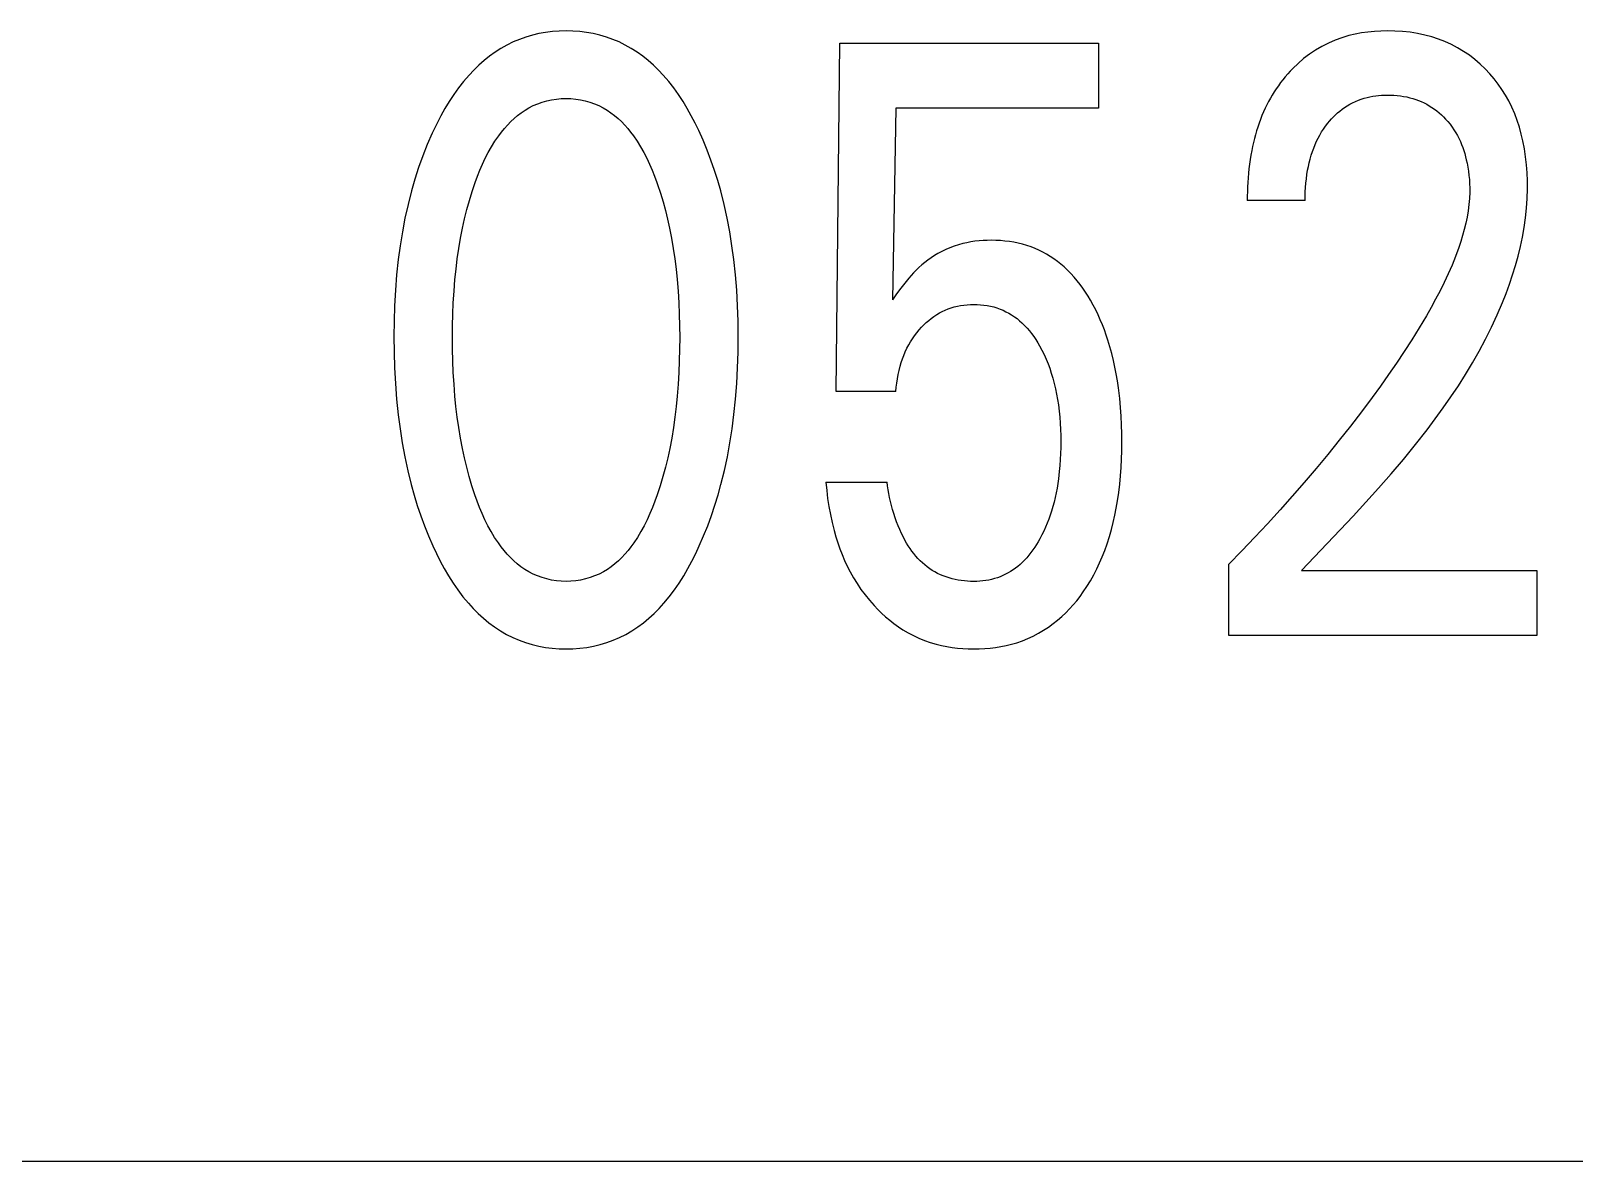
# Model space of a CAD drawing. Extents: x 0 to 420, y 0 to 297.
# Drawn here: x 183.646 to 188.052, y 180.968 to 184.194 of the extents above; entities that cross this region are included whole.
import ezdxf

# ---------------------------------------------------------------- set-up
doc = ezdxf.new("R2010")
doc.units = 0
doc.header["$LTSCALE"] = 23.1
doc.layers.add('10000_FRONT', color=7, linetype='CONTINUOUS')

msp = doc.modelspace()

# ---------------------------------------------------------------- linework, layer by layer
at = {"layer": '10000_FRONT', "color": 7, "linetype": 'CONTINUOUS'}
for p, q in [((185.0594, 184.1761), (185.0412, 184.1696)), ((185.078, 184.1815), (185.0594, 184.1761)), ((185.0969, 184.1859), (185.078, 184.1815)), ((185.116, 184.1894), (185.0969, 184.1859)), ((185.1354, 184.1918), (185.116, 184.1894)), ((185.1548, 184.1932), (185.1354, 184.1918)), ((185.1743, 184.1937), (185.1548, 184.1932)), ((185.1938, 184.1933), (185.1743, 184.1937)), ((185.2133, 184.1918), (185.1938, 184.1933)), ((185.2327, 184.1894), (185.2133, 184.1918)), ((185.2519, 184.186), (185.2327, 184.1894)), ((185.2708, 184.1816), (185.2519, 184.186)), ((185.2894, 184.1761), (185.2708, 184.1816)), ((185.3077, 184.1696), (185.2894, 184.1761)), ((187.3894, 184.1741), (187.3699, 184.1671)), ((187.4092, 184.1801), (187.3894, 184.1741)), ((187.4272, 184.1844), (187.4092, 184.1801)), ((187.4454, 184.1878), (187.4272, 184.1844)), ((187.4637, 184.1904), (187.4454, 184.1878)), ((187.4821, 184.1923), (187.4637, 184.1904)), ((187.5006, 184.1933), (187.4821, 184.1923)), ((187.5192, 184.1937), (187.5006, 184.1933)), ((187.5408, 184.1933), (187.5192, 184.1937)), ((187.5625, 184.192), (187.5408, 184.1933)), ((187.584, 184.1896), (187.5625, 184.192)), ((187.6053, 184.1862), (187.584, 184.1896)), ((187.6265, 184.1817), (187.6053, 184.1862)), ((187.6458, 184.1765), (187.6265, 184.1817)), ((187.6649, 184.1703), (187.6458, 184.1765)), ((184.9717, 184.1329), (184.9556, 184.1212)), ((184.9884, 184.1436), (184.9717, 184.1329)), ((185.0056, 184.1534), (184.9884, 184.1436)), ((185.0234, 184.1621), (185.0056, 184.1534)), ((185.0412, 184.1696), (185.0234, 184.1621)), ((185.3256, 184.1621), (185.3077, 184.1696)), ((185.3433, 184.1534), (185.3256, 184.1621)), ((185.3606, 184.1436), (185.3433, 184.1534)), ((185.3772, 184.1329), (185.3606, 184.1436)), ((185.3934, 184.1212), (185.3772, 184.1329)), ((185.9451, 183.1648), (185.9559, 184.1588)), ((185.9559, 184.1588), (186.6942, 184.1588)), ((186.6942, 184.1588), (186.6942, 183.9732)), ((187.3143, 184.1391), (187.2968, 184.1274)), ((187.3323, 184.1495), (187.3143, 184.1391)), ((187.3508, 184.1589), (187.3323, 184.1495)), ((187.3699, 184.1671), (187.3508, 184.1589)), ((187.6836, 184.163), (187.6649, 184.1703)), ((187.7018, 184.1548), (187.6836, 184.163)), ((187.7196, 184.1455), (187.7018, 184.1548)), ((187.7366, 184.1353), (187.7196, 184.1455)), ((187.7531, 184.1241), (187.7366, 184.1353)), ((184.9252, 184.0956), (184.9109, 184.0818)), ((184.9401, 184.1088), (184.9252, 184.0956)), ((184.9556, 184.1212), (184.9401, 184.1088)), ((185.4089, 184.1088), (185.3934, 184.1212)), ((185.4238, 184.0956), (185.4089, 184.1088)), ((185.4381, 184.0818), (185.4238, 184.0956)), ((187.2489, 184.0863), (187.2416, 184.0786)), ((187.2641, 184.1009), (187.2489, 184.0863)), ((187.2801, 184.1146), (187.2641, 184.1009)), ((187.2968, 184.1274), (187.2801, 184.1146)), ((187.7688, 184.112), (187.7531, 184.1241)), ((187.784, 184.099), (187.7688, 184.112)), ((187.7984, 184.0853), (187.784, 184.099)), ((187.8115, 184.0715), (187.7984, 184.0853)), ((184.8817, 184.0495), (184.8672, 184.031)), ((184.8972, 184.0674), (184.8817, 184.0495)), ((184.9109, 184.0818), (184.8972, 184.0674)), ((185.4518, 184.0674), (185.4381, 184.0818)), ((185.4672, 184.0495), (185.4518, 184.0674)), ((185.4817, 184.031), (185.4672, 184.0495)), ((187.2143, 184.046), (187.208, 184.0373)), ((187.2208, 184.0544), (187.2143, 184.046)), ((187.2276, 184.0627), (187.2208, 184.0544)), ((187.2345, 184.0708), (187.2276, 184.0627)), ((187.2416, 184.0786), (187.2345, 184.0708)), ((187.8238, 184.057), (187.8115, 184.0715)), ((187.8355, 184.042), (187.8238, 184.057)), ((187.8463, 184.0264), (187.8355, 184.042)), ((184.8535, 184.0119), (184.8405, 183.9922)), ((184.8672, 184.031), (184.8535, 184.0119)), ((185.1195, 183.9942), (185.133, 183.9972)), ((185.133, 183.9972), (185.1466, 183.9993)), ((185.1466, 183.9993), (185.1604, 184.0005)), ((185.1604, 184.0005), (185.1743, 184.001)), ((185.1743, 184.001), (185.1881, 184.0005)), ((185.1881, 184.0005), (185.2019, 183.9993)), ((185.2019, 183.9993), (185.2156, 183.9972)), ((185.2156, 183.9972), (185.2291, 183.9942)), ((185.4953, 184.0119), (185.4817, 184.031)), ((185.5082, 183.9922), (185.4953, 184.0119)), ((187.185, 184.0013), (187.1799, 183.9919)), ((187.1904, 184.0105), (187.185, 184.0013)), ((187.196, 184.0196), (187.1904, 184.0105)), ((187.2019, 184.0285), (187.196, 184.0196)), ((187.208, 184.0373), (187.2019, 184.0285)), ((187.4279, 183.9923), (187.4362, 183.9958)), ((187.4362, 183.9958), (187.4447, 183.9989)), ((187.4447, 183.9989), (187.4533, 184.0016)), ((187.4533, 184.0016), (187.4613, 184.0038)), ((187.4613, 184.0038), (187.4694, 184.0056)), ((187.4694, 184.0056), (187.4776, 184.0072)), ((187.4776, 184.0072), (187.4859, 184.0084)), ((187.4859, 184.0084), (187.4941, 184.0094)), ((187.4941, 184.0094), (187.5025, 184.01)), ((187.5025, 184.01), (187.5108, 184.0104)), ((187.5108, 184.0104), (187.5192, 184.0106)), ((187.5192, 184.0106), (187.5284, 184.0105)), ((187.5284, 184.0105), (187.5377, 184.0101)), ((187.5377, 184.0101), (187.547, 184.0093)), ((187.547, 184.0093), (187.5562, 184.0083)), ((187.5562, 184.0083), (187.5653, 184.0068)), ((187.5653, 184.0068), (187.5744, 184.0051)), ((187.5744, 184.0051), (187.5834, 184.003)), ((187.5834, 184.003), (187.5917, 184.0007)), ((187.5917, 184.0007), (187.5999, 183.998)), ((187.5999, 183.998), (187.608, 183.9951)), ((187.8564, 184.0103), (187.8463, 184.0264)), ((187.8657, 183.9937), (187.8564, 184.0103)), ((184.8168, 183.9515), (184.806, 183.9306)), ((184.8283, 183.9721), (184.8168, 183.9515)), ((184.8405, 183.9922), (184.8283, 183.9721)), ((185.0258, 183.9437), (185.0358, 183.9523)), ((185.0358, 183.9523), (185.0462, 183.9603)), ((185.0462, 183.9603), (185.0571, 183.9676)), ((185.0571, 183.9676), (185.0684, 183.9743)), ((185.0684, 183.9743), (185.0806, 183.9805)), ((185.0806, 183.9805), (185.0932, 183.9859)), ((185.0932, 183.9859), (185.1062, 183.9905)), ((185.1062, 183.9905), (185.1195, 183.9942)), ((185.2291, 183.9942), (185.2424, 183.9905)), ((185.2424, 183.9905), (185.2554, 183.9859)), ((185.2554, 183.9859), (185.268, 183.9805)), ((185.268, 183.9805), (185.2802, 183.9743)), ((185.2802, 183.9743), (185.2915, 183.9676)), ((185.2915, 183.9676), (185.3023, 183.9603)), ((185.3023, 183.9603), (185.3128, 183.9523)), ((185.3128, 183.9523), (185.3228, 183.9437)), ((185.5204, 183.972), (185.5082, 183.9922)), ((185.5318, 183.9515), (185.5204, 183.972)), ((185.5427, 183.9306), (185.5318, 183.9515)), ((186.1159, 183.9732), (186.1059, 183.4263)), ((186.6942, 183.9732), (186.1159, 183.9732)), ((187.161, 183.9518), (187.1567, 183.9411)), ((187.1655, 183.9624), (187.161, 183.9518)), ((187.1703, 183.9728), (187.1655, 183.9624)), ((187.175, 183.9824), (187.1703, 183.9728)), ((187.1799, 183.9919), (187.175, 183.9824)), ((187.3651, 183.9483), (187.371, 183.9541)), ((187.371, 183.9541), (187.3771, 183.9596)), ((187.3771, 183.9596), (187.3833, 183.9649)), ((187.3833, 183.9649), (187.3898, 183.9699)), ((187.3898, 183.9699), (187.3965, 183.9747)), ((187.3965, 183.9747), (187.404, 183.9796)), ((187.404, 183.9796), (187.4118, 183.9842)), ((187.4118, 183.9842), (187.4198, 183.9884)), ((187.4198, 183.9884), (187.4279, 183.9923)), ((187.608, 183.9951), (187.6159, 183.9918)), ((187.6159, 183.9918), (187.6237, 183.9882)), ((187.6237, 183.9882), (187.6314, 183.9843)), ((187.6314, 183.9843), (187.6388, 183.9801)), ((187.6388, 183.9801), (187.6461, 183.9755)), ((187.6461, 183.9755), (187.6532, 183.9706)), ((187.6532, 183.9706), (187.6601, 183.9654)), ((187.6601, 183.9654), (187.6668, 183.9599)), ((187.6668, 183.9599), (187.6732, 183.9542)), ((187.6732, 183.9542), (187.6794, 183.9482)), ((187.8746, 183.9756), (187.8657, 183.9937)), ((187.8826, 183.957), (187.8746, 183.9756)), ((187.8897, 183.9381), (187.8826, 183.957)), ((184.7957, 183.9094), (184.7922, 183.9019)), ((184.806, 183.9306), (184.7957, 183.9094)), ((184.9899, 183.905), (184.9982, 183.9152)), ((184.9982, 183.9152), (185.007, 183.9251)), ((185.007, 183.9251), (185.0162, 183.9347)), ((185.0162, 183.9347), (185.0258, 183.9437)), ((185.3228, 183.9437), (185.3324, 183.9347)), ((185.3324, 183.9347), (185.3416, 183.9251)), ((185.3416, 183.9251), (185.3503, 183.9152)), ((185.3503, 183.9152), (185.3587, 183.905)), ((185.5529, 183.9094), (185.5427, 183.9306)), ((185.5655, 183.8814), (185.5529, 183.9094)), ((187.1455, 183.9084), (187.1423, 183.8973)), ((187.149, 183.9194), (187.1455, 183.9084)), ((187.1527, 183.9303), (187.149, 183.9194)), ((187.1567, 183.9411), (187.1527, 183.9303)), ((187.3315, 183.9052), (187.3369, 183.9136)), ((187.3369, 183.9136), (187.3427, 183.9219)), ((187.3427, 183.9219), (187.3488, 183.9299)), ((187.3488, 183.9299), (187.3541, 183.9362)), ((187.3541, 183.9362), (187.3595, 183.9424)), ((187.3595, 183.9424), (187.3651, 183.9483)), ((187.6794, 183.9482), (187.6854, 183.9419)), ((187.6854, 183.9419), (187.6919, 183.9347)), ((187.6919, 183.9347), (187.698, 183.9271)), ((187.698, 183.9271), (187.7038, 183.9193)), ((187.7038, 183.9193), (187.7092, 183.9113)), ((187.7092, 183.9113), (187.7144, 183.9031)), ((187.8959, 183.9189), (187.8897, 183.9381)), ((187.9013, 183.8994), (187.8959, 183.9189)), ((184.7781, 183.8697), (184.7652, 183.837)), ((184.7922, 183.9019), (184.7781, 183.8697)), ((184.9614, 183.8631), (184.9713, 183.8789)), ((184.9713, 183.8789), (184.9819, 183.8944)), ((184.9819, 183.8944), (184.9899, 183.905)), ((185.3587, 183.905), (185.3667, 183.8944)), ((185.3667, 183.8944), (185.3773, 183.8789)), ((185.3773, 183.8789), (185.3872, 183.8631)), ((185.5772, 183.8531), (185.5655, 183.8814)), ((187.134, 183.8637), (187.1317, 183.8524)), ((187.1366, 183.875), (187.134, 183.8637)), ((187.1393, 183.8862), (187.1366, 183.875)), ((187.1423, 183.8973), (187.1393, 183.8862)), ((187.3088, 183.8594), (187.3129, 183.8695)), ((187.3129, 183.8695), (187.3171, 183.8787)), ((187.3171, 183.8787), (187.3216, 183.8877)), ((187.3216, 183.8877), (187.3264, 183.8965)), ((187.3264, 183.8965), (187.3315, 183.9052)), ((187.7144, 183.9031), (187.7192, 183.8947)), ((187.7192, 183.8947), (187.7236, 183.8861)), ((187.7236, 183.8861), (187.7274, 183.8778)), ((187.7274, 183.8778), (187.731, 183.8694)), ((187.731, 183.8694), (187.7342, 183.8608)), ((187.906, 183.8797), (187.9013, 183.8994)), ((187.9104, 183.8572), (187.906, 183.8797)), ((184.7652, 183.837), (184.7534, 183.804)), ((184.9357, 183.8133), (184.9437, 183.8302)), ((184.9437, 183.8302), (184.9522, 183.8468)), ((184.9522, 183.8468), (184.9614, 183.8631)), ((185.3872, 183.8631), (185.3964, 183.8468)), ((185.3964, 183.8468), (185.4049, 183.8302)), ((185.4049, 183.8302), (185.4129, 183.8133)), ((185.588, 183.8245), (185.5772, 183.8531)), ((185.598, 183.7955), (185.588, 183.8245)), ((187.1272, 183.8265), (187.1254, 183.8135)), ((187.1293, 183.8395), (187.1272, 183.8265)), ((187.1317, 183.8524), (187.1293, 183.8395)), ((187.2959, 183.8175), (187.2986, 183.8281)), ((187.2986, 183.8281), (187.3016, 183.8387)), ((187.3016, 183.8387), (187.305, 183.8491)), ((187.305, 183.8491), (187.3088, 183.8594)), ((187.7342, 183.8608), (187.7372, 183.8521)), ((187.7372, 183.8521), (187.7399, 183.8434)), ((187.7399, 183.8434), (187.7423, 183.8345)), ((187.7423, 183.8345), (187.7445, 183.8256)), ((187.7445, 183.8256), (187.7465, 183.8166)), ((187.9139, 183.8345), (187.9104, 183.8572)), ((187.9166, 183.8117), (187.9139, 183.8345)), ((184.7534, 183.804), (184.7426, 183.7707)), ((184.9149, 183.7612), (184.9214, 183.7787)), ((184.9214, 183.7787), (184.9283, 183.7961)), ((184.9283, 183.7961), (184.9357, 183.8133)), ((185.4129, 183.8133), (185.4202, 183.7961)), ((185.4202, 183.7961), (185.4272, 183.7787)), ((185.4272, 183.7787), (185.4336, 183.7612)), ((185.6072, 183.7664), (185.598, 183.7955)), ((187.1225, 183.7874), (187.1213, 183.7744)), ((187.1238, 183.8005), (187.1225, 183.7874)), ((187.1254, 183.8135), (187.1238, 183.8005)), ((187.2878, 183.7713), (187.2894, 183.7837)), ((187.2894, 183.7837), (187.2914, 183.796)), ((187.2914, 183.796), (187.2935, 183.8068)), ((187.2935, 183.8068), (187.2959, 183.8175)), ((187.7465, 183.8166), (187.7487, 183.8049)), ((187.7487, 183.8049), (187.7505, 183.793)), ((187.7505, 183.793), (187.752, 183.7812)), ((187.752, 183.7812), (187.7531, 183.7693)), ((187.9184, 183.7889), (187.9166, 183.8117)), ((187.9193, 183.766), (187.9184, 183.7889)), ((184.7329, 183.737), (184.7231, 183.6983)), ((184.7426, 183.7707), (184.7329, 183.737)), ((184.8983, 183.7098), (184.9063, 183.7356)), ((184.9063, 183.7356), (184.9149, 183.7612)), ((185.4336, 183.7612), (185.4357, 183.7553)), ((185.4357, 183.7553), (185.4438, 183.7309)), ((185.6157, 183.737), (185.6072, 183.7664)), ((185.6255, 183.6983), (185.6157, 183.737)), ((187.1193, 183.7353), (187.119, 183.7223)), ((187.1197, 183.7483), (187.1193, 183.7353)), ((187.1204, 183.7613), (187.1197, 183.7483)), ((187.1213, 183.7744), (187.1204, 183.7613)), ((187.2844, 183.7217), (187.2848, 183.7341)), ((187.2848, 183.7341), (187.2855, 183.7465)), ((187.2855, 183.7465), (187.2865, 183.7589)), ((187.2865, 183.7589), (187.2878, 183.7713)), ((187.7531, 183.7693), (187.7538, 183.7573)), ((187.7541, 183.7335), (187.7534, 183.7156)), ((187.7538, 183.7573), (187.7541, 183.7454)), ((187.7541, 183.7454), (187.7541, 183.7335)), ((187.9186, 183.7154), (187.9195, 183.7431)), ((187.9195, 183.7431), (187.9193, 183.766)), ((184.7231, 183.6983), (184.7144, 183.6593)), ((184.8911, 183.6838), (184.8983, 183.7098)), ((185.4438, 183.7309), (185.4513, 183.7062)), ((185.4513, 183.7062), (185.4581, 183.6814)), ((185.6342, 183.6593), (185.6255, 183.6983)), ((187.119, 183.7223), (187.1189, 183.7094)), ((187.2842, 183.7094), (187.1189, 183.7094)), ((187.2842, 183.7094), (187.2844, 183.7217)), ((187.7518, 183.6978), (187.7495, 183.6801)), ((187.7534, 183.7156), (187.7518, 183.6978)), ((187.9137, 183.6601), (187.9167, 183.6877)), ((187.9167, 183.6877), (187.9186, 183.7154)), ((184.7144, 183.6593), (184.7069, 183.62)), ((184.8788, 183.6312), (184.8846, 183.6576)), ((184.8846, 183.6576), (184.8911, 183.6838)), ((185.4581, 183.6814), (185.4642, 183.6564)), ((185.4642, 183.6564), (185.4698, 183.6312)), ((185.6416, 183.62), (185.6342, 183.6593)), ((187.743, 183.6449), (187.7388, 183.6274)), ((187.7466, 183.6624), (187.743, 183.6449)), ((187.7495, 183.6801), (187.7466, 183.6624)), ((187.9097, 183.6326), (187.9137, 183.6601)), ((184.7069, 183.62), (184.7006, 183.5806)), ((184.8681, 183.5726), (184.8731, 183.602)), ((184.8731, 183.602), (184.8788, 183.6312)), ((185.4698, 183.6312), (185.4755, 183.602)), ((185.4755, 183.602), (185.4805, 183.5726)), ((185.648, 183.5806), (185.6416, 183.62)), ((187.734, 183.6101), (187.7288, 183.5928)), ((187.7388, 183.6274), (187.734, 183.6101)), ((187.899, 183.578), (187.9048, 183.6052)), ((187.9048, 183.6052), (187.9097, 183.6326)), ((184.7006, 183.5806), (184.6953, 183.541)), ((184.8638, 183.5431), (184.8681, 183.5726)), ((185.4805, 183.5726), (185.4848, 183.5431)), ((185.6533, 183.541), (185.648, 183.5806)), ((186.2353, 183.5581), (186.2258, 183.5524)), ((186.2467, 183.5642), (186.2353, 183.5581)), ((186.2583, 183.5698), (186.2467, 183.5642)), ((186.2702, 183.5748), (186.2583, 183.5698)), ((186.2823, 183.5793), (186.2702, 183.5748)), ((186.2946, 183.5832), (186.2823, 183.5793)), ((186.307, 183.5866), (186.2946, 183.5832)), ((186.3185, 183.5892), (186.307, 183.5866)), ((186.3301, 183.5914), (186.3185, 183.5892)), ((186.3417, 183.5932), (186.3301, 183.5914)), ((186.3534, 183.5945), (186.3417, 183.5932)), ((186.3651, 183.5954), (186.3534, 183.5945)), ((186.3769, 183.596), (186.3651, 183.5954)), ((186.3887, 183.5961), (186.3769, 183.596)), ((186.4015, 183.5959), (186.3887, 183.5961)), ((186.4143, 183.5952), (186.4015, 183.5959)), ((186.4271, 183.5941), (186.4143, 183.5952)), ((186.4398, 183.5926), (186.4271, 183.5941)), ((186.4524, 183.5905), (186.4398, 183.5926)), ((186.465, 183.5879), (186.4524, 183.5905)), ((186.4774, 183.5849), (186.465, 183.5879)), ((186.4896, 183.5813), (186.4774, 183.5849)), ((186.5017, 183.5771), (186.4896, 183.5813)), ((186.5131, 183.5726), (186.5017, 183.5771)), ((186.5244, 183.5676), (186.5131, 183.5726)), ((186.5354, 183.5621), (186.5244, 183.5676)), ((186.5462, 183.5562), (186.5354, 183.5621)), ((186.5567, 183.5498), (186.5462, 183.5562)), ((187.7232, 183.5758), (187.7139, 183.5503)), ((187.7288, 183.5928), (187.7232, 183.5758)), ((187.8923, 183.5509), (187.899, 183.578)), ((184.6953, 183.541), (184.6906, 183.4972)), ((184.8571, 183.4838), (184.8602, 183.5135)), ((184.8602, 183.5135), (184.8638, 183.5431)), ((185.4848, 183.5431), (185.4884, 183.5135)), ((185.4884, 183.5135), (185.4915, 183.4838)), ((185.658, 183.4972), (185.6533, 183.541)), ((186.1817, 183.5183), (186.1737, 183.5106)), ((186.19, 183.5258), (186.1817, 183.5183)), ((186.1985, 183.533), (186.19, 183.5258)), ((186.2073, 183.5398), (186.1985, 183.533)), ((186.2164, 183.5463), (186.2073, 183.5398)), ((186.2258, 183.5524), (186.2164, 183.5463)), ((186.567, 183.5429), (186.5567, 183.5498)), ((186.5769, 183.5357), (186.567, 183.5429)), ((186.5866, 183.5281), (186.5769, 183.5357)), ((186.596, 183.5201), (186.5866, 183.5281)), ((186.6059, 183.5109), (186.596, 183.5201)), ((186.6154, 183.5013), (186.6059, 183.5109)), ((187.7038, 183.5252), (187.693, 183.5004)), ((187.7139, 183.5503), (187.7038, 183.5252)), ((187.8766, 183.4973), (187.8848, 183.524)), ((187.8848, 183.524), (187.8923, 183.5509)), ((184.6906, 183.4972), (184.6871, 183.4534)), ((184.8544, 183.4509), (184.8571, 183.4838)), ((185.4915, 183.4838), (185.4941, 183.4509)), ((185.6615, 183.4534), (185.658, 183.4972)), ((186.1414, 183.4739), (186.1303, 183.4597)), ((186.1529, 183.4878), (186.1414, 183.4739)), ((186.1596, 183.4956), (186.1529, 183.4878)), ((186.1666, 183.5032), (186.1596, 183.4956)), ((186.1737, 183.5106), (186.1666, 183.5032)), ((186.6245, 183.4913), (186.6154, 183.5013)), ((186.6333, 183.4809), (186.6245, 183.4913)), ((186.6417, 183.4703), (186.6333, 183.4809)), ((186.6497, 183.4593), (186.6417, 183.4703)), ((187.6816, 183.4759), (187.6695, 183.4517)), ((187.693, 183.5004), (187.6816, 183.4759)), ((187.858, 183.4446), (187.8676, 183.4708)), ((187.8676, 183.4708), (187.8766, 183.4973)), ((184.6871, 183.4534), (184.6846, 183.4094)), ((184.8524, 183.418), (184.8544, 183.4509)), ((185.4941, 183.4509), (185.4962, 183.418)), ((185.6639, 183.4094), (185.6615, 183.4534)), ((186.1179, 183.4431), (186.1059, 183.4263)), ((186.1303, 183.4597), (186.1179, 183.4431)), ((186.6573, 183.4481), (186.6497, 183.4593)), ((186.6646, 183.4367), (186.6573, 183.4481)), ((186.6716, 183.425), (186.6646, 183.4367)), ((186.6792, 183.4114), (186.6716, 183.425)), ((187.6569, 183.4278), (187.6438, 183.4041)), ((187.6695, 183.4517), (187.6569, 183.4278)), ((187.8478, 183.4186), (187.858, 183.4446)), ((184.6846, 183.4094), (184.6832, 183.3654)), ((184.8502, 183.352), (184.851, 183.385)), ((184.851, 183.385), (184.8524, 183.418)), ((185.4962, 183.418), (185.4976, 183.385)), ((185.4976, 183.385), (185.4984, 183.352)), ((185.6654, 183.3654), (185.6639, 183.4094)), ((186.217, 183.3734), (186.2246, 183.3789)), ((186.2246, 183.3789), (186.2325, 183.3841)), ((186.2325, 183.3841), (186.2403, 183.3887)), ((186.2403, 183.3887), (186.2484, 183.3929)), ((186.2484, 183.3929), (186.2566, 183.3967)), ((186.2566, 183.3967), (186.265, 183.4001)), ((186.265, 183.4001), (186.2735, 183.4032)), ((186.2735, 183.4032), (186.2822, 183.4058)), ((186.2822, 183.4058), (186.2914, 183.408)), ((186.2914, 183.408), (186.3006, 183.4099)), ((186.3006, 183.4099), (186.3099, 183.4112)), ((186.3099, 183.4112), (186.3193, 183.4122)), ((186.3193, 183.4122), (186.3287, 183.4128)), ((186.3287, 183.4128), (186.3381, 183.413)), ((186.3381, 183.413), (186.3477, 183.4128)), ((186.3477, 183.4128), (186.3573, 183.4122)), ((186.3573, 183.4122), (186.3669, 183.4113)), ((186.3669, 183.4113), (186.3763, 183.4099)), ((186.3763, 183.4099), (186.3858, 183.408)), ((186.3858, 183.408), (186.3951, 183.4058)), ((186.3951, 183.4058), (186.4042, 183.4031)), ((186.4042, 183.4031), (186.4132, 183.3999)), ((186.4132, 183.3999), (186.4218, 183.3963)), ((186.4218, 183.3963), (186.4302, 183.3924)), ((186.4302, 183.3924), (186.4384, 183.388)), ((186.4384, 183.388), (186.4464, 183.3832)), ((186.4464, 183.3832), (186.4542, 183.378)), ((186.6864, 183.3976), (186.6792, 183.4114)), ((186.6932, 183.3835), (186.6864, 183.3976)), ((186.6995, 183.3693), (186.6932, 183.3835)), ((187.6304, 183.3806), (187.61, 183.3463)), ((187.6438, 183.4041), (187.6304, 183.3806)), ((187.8165, 183.3482), (187.8327, 183.3831)), ((187.8327, 183.3831), (187.8478, 183.4186)), ((184.6832, 183.3654), (184.6827, 183.3214)), ((184.8499, 183.319), (184.8502, 183.352)), ((185.4984, 183.352), (185.4987, 183.319)), ((185.6659, 183.3214), (185.6654, 183.3654)), ((186.1754, 183.3322), (186.1821, 183.3402)), ((186.1821, 183.3402), (186.189, 183.3479)), ((186.189, 183.3479), (186.1956, 183.3547)), ((186.1956, 183.3547), (186.2025, 183.3612)), ((186.2025, 183.3612), (186.2096, 183.3675)), ((186.2096, 183.3675), (186.217, 183.3734)), ((186.4542, 183.378), (186.4617, 183.3725)), ((186.4617, 183.3725), (186.4689, 183.3667)), ((186.4689, 183.3667), (186.4759, 183.3605)), ((186.4759, 183.3605), (186.4833, 183.3533)), ((186.4833, 183.3533), (186.4904, 183.3457)), ((186.4904, 183.3457), (186.4971, 183.3379)), ((186.4971, 183.3379), (186.5035, 183.3297)), ((186.7055, 183.3549), (186.6995, 183.3693)), ((186.7111, 183.3403), (186.7055, 183.3549)), ((186.7164, 183.3257), (186.7111, 183.3403)), ((187.61, 183.3463), (187.5889, 183.3124)), ((187.7994, 183.3138), (187.8165, 183.3482)), ((184.6827, 183.3214), (184.6831, 183.2767)), ((184.8501, 183.2855), (184.8499, 183.319)), ((185.4987, 183.319), (185.4984, 183.2855)), ((185.6654, 183.2768), (185.6659, 183.3214)), ((186.1473, 183.2879), (186.1524, 183.2976)), ((186.1524, 183.2976), (186.1576, 183.3066)), ((186.1576, 183.3066), (186.1632, 183.3154)), ((186.1632, 183.3154), (186.1691, 183.3239)), ((186.1691, 183.3239), (186.1754, 183.3322)), ((186.5035, 183.3297), (186.5096, 183.3213)), ((186.5096, 183.3213), (186.5154, 183.3127)), ((186.5154, 183.3127), (186.5209, 183.3039)), ((186.5209, 183.3039), (186.5261, 183.2949)), ((186.5261, 183.2949), (186.5328, 183.2825)), ((186.7213, 183.3109), (186.7164, 183.3257)), ((186.727, 183.2919), (186.7213, 183.3109)), ((186.7322, 183.2728), (186.727, 183.2919)), ((187.5889, 183.3124), (187.5673, 183.2788)), ((187.7813, 183.2799), (187.7994, 183.3138)), ((184.6831, 183.2767), (184.6845, 183.2319)), ((184.8509, 183.2521), (184.8501, 183.2855)), ((184.8523, 183.2186), (184.8509, 183.2521)), ((185.4976, 183.2521), (185.4962, 183.2186)), ((185.4984, 183.2855), (185.4976, 183.2521)), ((185.664, 183.2322), (185.6654, 183.2768)), ((186.128, 183.2366), (186.1311, 183.2471)), ((186.1311, 183.2471), (186.1346, 183.2576)), ((186.1346, 183.2576), (186.1384, 183.2678)), ((186.1384, 183.2678), (186.1427, 183.278)), ((186.1427, 183.278), (186.1473, 183.2879)), ((186.5328, 183.2825), (186.5391, 183.2699)), ((186.5391, 183.2699), (186.5449, 183.257)), ((186.5449, 183.257), (186.5503, 183.244)), ((186.7369, 183.2535), (186.7322, 183.2728)), ((186.7411, 183.2341), (186.7369, 183.2535)), ((187.5673, 183.2788), (187.5451, 183.2456)), ((187.7425, 183.2136), (187.7623, 183.2465)), ((187.7623, 183.2465), (187.7813, 183.2799)), ((184.6845, 183.2319), (184.687, 183.1873)), ((184.8544, 183.1852), (184.8523, 183.2186)), ((185.4962, 183.2186), (185.4942, 183.1852)), ((185.6616, 183.1876), (185.664, 183.2322)), ((186.1202, 183.2009), (186.1224, 183.2128)), ((186.1224, 183.2128), (186.125, 183.2248)), ((186.125, 183.2248), (186.128, 183.2366)), ((186.5503, 183.244), (186.5552, 183.2308)), ((186.5552, 183.2308), (186.5597, 183.2174)), ((186.5597, 183.2174), (186.5642, 183.2025)), ((186.5642, 183.2025), (186.5682, 183.1875)), ((186.7449, 183.2147), (186.7411, 183.2341)), ((186.7482, 183.1951), (186.7449, 183.2147)), ((187.5224, 183.2128), (187.4993, 183.1802)), ((187.5451, 183.2456), (187.5224, 183.2128)), ((187.7219, 183.1812), (187.7425, 183.2136)), ((184.687, 183.1873), (184.6904, 183.1427)), ((184.857, 183.1518), (184.8544, 183.1852)), ((185.4942, 183.1852), (185.4916, 183.1518)), ((185.6581, 183.1431), (185.6616, 183.1876)), ((186.1159, 183.1648), (185.9451, 183.1648)), ((186.1159, 183.1648), (186.1169, 183.1768)), ((186.1169, 183.1768), (186.1184, 183.1888)), ((186.1184, 183.1888), (186.1202, 183.2009)), ((186.5682, 183.1875), (186.5718, 183.1723)), ((186.5718, 183.1723), (186.5749, 183.157)), ((186.7511, 183.1755), (186.7482, 183.1951)), ((186.7531, 183.16), (186.7511, 183.1755)), ((186.7549, 183.1444), (186.7531, 183.16)), ((187.4993, 183.1802), (187.4758, 183.1479)), ((187.7006, 183.1492), (187.7219, 183.1812)), ((184.6904, 183.1427), (184.6951, 183.0981)), ((184.86, 183.1217), (184.857, 183.1518)), ((184.8636, 183.0916), (184.86, 183.1217)), ((185.4886, 183.1217), (185.485, 183.0916)), ((185.4916, 183.1518), (185.4886, 183.1217)), ((185.6535, 183.0987), (185.6581, 183.1431)), ((186.5749, 183.157), (186.5776, 183.1417)), ((186.5776, 183.1417), (186.5799, 183.1263)), ((186.5799, 183.1263), (186.5821, 183.1089)), ((186.7572, 183.1194), (186.7549, 183.1444)), ((186.7589, 183.0943), (186.7572, 183.1194)), ((187.4758, 183.1479), (187.4449, 183.1067)), ((187.6559, 183.0864), (187.6786, 183.1176)), ((187.6786, 183.1176), (187.7006, 183.1492)), ((184.6951, 183.0981), (184.7003, 183.0579)), ((184.8679, 183.0616), (184.8636, 183.0916)), ((185.485, 183.0916), (185.4807, 183.0616)), ((185.6483, 183.0585), (185.6535, 183.0987)), ((186.5821, 183.1089), (186.5838, 183.0914)), ((186.5838, 183.0914), (186.585, 183.074)), ((186.585, 183.074), (186.5859, 183.0565)), ((186.7601, 183.0692), (186.7589, 183.0943)), ((187.4449, 183.1067), (187.4135, 183.0658)), ((187.6327, 183.0556), (187.6559, 183.0864)), ((184.7003, 183.0579), (184.7065, 183.0178)), ((184.8728, 183.0318), (184.8679, 183.0616)), ((184.8784, 183.002), (184.8728, 183.0318)), ((185.4758, 183.0318), (185.4702, 183.002)), ((185.4807, 183.0616), (185.4758, 183.0318)), ((185.642, 183.0184), (185.6483, 183.0585)), ((186.5859, 183.0565), (186.5865, 183.039)), ((186.5865, 183.039), (186.5866, 183.0214)), ((186.7608, 183.0441), (186.7601, 183.0692)), ((186.761, 183.019), (186.7608, 183.0441)), ((187.4135, 183.0658), (187.3816, 183.0253)), ((187.5992, 183.013), (187.6327, 183.0556)), ((184.7065, 183.0178), (184.7139, 182.9779)), ((184.8842, 182.9752), (184.8784, 183.002)), ((185.4702, 183.002), (185.4644, 182.9752)), ((185.6347, 182.9785), (185.642, 183.0184)), ((186.586, 182.9875), (186.5852, 182.9706)), ((186.5865, 183.0045), (186.586, 182.9875)), ((186.5866, 183.0214), (186.5865, 183.0045)), ((186.7601, 182.9713), (186.7608, 182.9952)), ((186.7608, 182.9952), (186.761, 183.019)), ((187.3492, 182.9853), (187.3158, 182.945)), ((187.3816, 183.0253), (187.3492, 182.9853)), ((187.5649, 182.971), (187.5992, 183.013)), ((184.7139, 182.9779), (184.7224, 182.9383)), ((184.7224, 182.9383), (184.7321, 182.8989)), ((184.8906, 182.9485), (184.8842, 182.9752)), ((184.8977, 182.922), (184.8906, 182.9485)), ((185.458, 182.9485), (185.4509, 182.922)), ((185.4644, 182.9752), (185.458, 182.9485)), ((185.6165, 182.8995), (185.6262, 182.9388)), ((185.6262, 182.9388), (185.6347, 182.9785)), ((186.584, 182.9536), (186.5825, 182.9367)), ((186.5852, 182.9706), (186.584, 182.9536)), ((186.7572, 182.9238), (186.7589, 182.9475)), ((186.7589, 182.9475), (186.7601, 182.9713)), ((187.3158, 182.945), (187.2819, 182.9052)), ((187.5297, 182.9297), (187.5649, 182.971)), ((184.7321, 182.8989), (184.7404, 182.8691)), ((184.9055, 182.8957), (184.8977, 182.922)), ((184.914, 182.8696), (184.9055, 182.8957)), ((185.4431, 182.8957), (185.4345, 182.8696)), ((185.4509, 182.922), (185.4431, 182.8957)), ((185.6082, 182.8696), (185.6165, 182.8995)), ((185.9162, 182.9058), (185.9183, 182.8826)), ((185.9162, 182.9058), (186.0906, 182.9058)), ((186.0919, 182.8951), (186.0906, 182.9058)), ((186.0936, 182.8843), (186.0919, 182.8951)), ((186.5781, 182.9023), (186.5759, 182.889)), ((186.58, 182.9157), (186.5781, 182.9023)), ((186.5813, 182.9262), (186.58, 182.9157)), ((186.5825, 182.9367), (186.5813, 182.9262)), ((186.7522, 182.8764), (186.755, 182.9)), ((186.755, 182.9), (186.7572, 182.9238)), ((187.2819, 182.9052), (187.2476, 182.8657)), ((187.494, 182.889), (187.5297, 182.9297)), ((184.7404, 182.8691), (184.7494, 182.8395)), ((184.9205, 182.8516), (184.914, 182.8696)), ((184.9274, 182.8337), (184.9205, 182.8516)), ((185.4281, 182.8516), (185.4212, 182.8337)), ((185.4345, 182.8696), (185.4281, 182.8516)), ((185.5991, 182.8399), (185.6082, 182.8696)), ((185.9183, 182.8826), (185.9211, 182.8595)), ((185.9211, 182.8595), (185.9246, 182.8364)), ((186.0955, 182.8732), (186.0936, 182.8843)), ((186.0977, 182.862), (186.0955, 182.8732)), ((186.1003, 182.8506), (186.0977, 182.862)), ((186.1031, 182.8391), (186.1003, 182.8506)), ((186.5706, 182.8625), (186.5674, 182.8493)), ((186.5734, 182.8757), (186.5706, 182.8625)), ((186.5759, 182.889), (186.5734, 182.8757)), ((186.7452, 182.8321), (186.7488, 182.8528)), ((186.7488, 182.8528), (186.7522, 182.8764)), ((187.2476, 182.8657), (187.2127, 182.8267)), ((187.4577, 182.8488), (187.494, 182.889)), ((184.7494, 182.8395), (184.7593, 182.8101)), ((184.7593, 182.8101), (184.77, 182.7811)), ((184.9348, 182.8161), (184.9274, 182.8337)), ((184.9427, 182.7987), (184.9348, 182.8161)), ((185.4138, 182.8161), (185.4059, 182.7987)), ((185.4212, 182.8337), (185.4138, 182.8161)), ((185.5786, 182.7813), (185.5893, 182.8104)), ((185.5893, 182.8104), (185.5991, 182.8399)), ((185.9246, 182.8364), (185.9288, 182.8133)), ((185.9288, 182.8133), (185.9337, 182.7904)), ((186.1062, 182.8276), (186.1031, 182.8391)), ((186.1097, 182.8161), (186.1062, 182.8276)), ((186.1134, 182.8046), (186.1097, 182.8161)), ((186.5564, 182.8117), (186.5523, 182.8001)), ((186.5601, 182.8233), (186.5564, 182.8117)), ((186.564, 182.8363), (186.5601, 182.8233)), ((186.5674, 182.8493), (186.564, 182.8363)), ((186.7365, 182.7909), (186.7412, 182.8114)), ((186.7412, 182.8114), (186.7452, 182.8321)), ((187.2127, 182.8267), (187.1769, 182.7874)), ((187.3844, 182.7698), (187.4212, 182.8091)), ((187.4212, 182.8091), (187.4577, 182.8488)), ((184.77, 182.7811), (184.7815, 182.7523)), ((184.9512, 182.7816), (184.9427, 182.7987)), ((184.9605, 182.7648), (184.9512, 182.7816)), ((184.9704, 182.7484), (184.9605, 182.7648)), ((185.3881, 182.7648), (185.3782, 182.7484)), ((185.3973, 182.7816), (185.3881, 182.7648)), ((185.4059, 182.7987), (185.3973, 182.7816)), ((185.5671, 182.7524), (185.5786, 182.7813)), ((185.9337, 182.7904), (185.9394, 182.7676)), ((185.9394, 182.7676), (185.9444, 182.7503)), ((186.1175, 182.7931), (186.1134, 182.8046)), ((186.122, 182.7817), (186.1175, 182.7931)), ((186.1267, 182.7705), (186.122, 182.7817)), ((186.1319, 182.7594), (186.1267, 182.7705)), ((186.5381, 182.7662), (186.5327, 182.7552)), ((186.5431, 182.7774), (186.5381, 182.7662)), ((186.5479, 182.7887), (186.5431, 182.7774)), ((186.5523, 182.8001), (186.5479, 182.7887)), ((186.7255, 182.7504), (186.7313, 182.7706)), ((186.7313, 182.7706), (186.7365, 182.7909)), ((187.1769, 182.7874), (187.1405, 182.7485)), ((187.3476, 182.7309), (187.3844, 182.7698)), ((184.7815, 182.7523), (184.7939, 182.7238)), ((184.7939, 182.7238), (184.8041, 182.702)), ((184.9811, 182.7324), (184.9704, 182.7484)), ((184.9891, 182.7216), (184.9811, 182.7324)), ((184.9974, 182.711), (184.9891, 182.7216)), ((185.3595, 182.7216), (185.3512, 182.711)), ((185.3675, 182.7324), (185.3595, 182.7216)), ((185.3782, 182.7484), (185.3675, 182.7324)), ((185.5445, 182.702), (185.5547, 182.7238)), ((185.5547, 182.7238), (185.5671, 182.7524)), ((185.9444, 182.7503), (185.9499, 182.7331)), ((185.9499, 182.7331), (185.9558, 182.716)), ((186.1373, 182.7485), (186.1319, 182.7594)), ((186.1418, 182.7403), (186.1373, 182.7485)), ((186.1464, 182.7323), (186.1418, 182.7403)), ((186.1513, 182.7245), (186.1464, 182.7323)), ((186.1563, 182.7168), (186.1513, 182.7245)), ((186.5125, 182.7201), (186.5072, 182.7124)), ((186.5175, 182.7281), (186.5125, 182.7201)), ((186.5224, 182.7361), (186.5175, 182.7281)), ((186.527, 182.7443), (186.5224, 182.7361)), ((186.5327, 182.7552), (186.527, 182.7443)), ((186.712, 182.7106), (186.7191, 182.7304)), ((186.7191, 182.7304), (186.7255, 182.7504)), ((187.1405, 182.7485), (187.1037, 182.71)), ((187.2743, 182.654), (187.3476, 182.7309)), ((184.8041, 182.702), (184.815, 182.6804)), ((184.815, 182.6804), (184.8265, 182.6592)), ((185.0062, 182.7008), (184.9974, 182.711)), ((185.0154, 182.691), (185.0062, 182.7008)), ((185.025, 182.6817), (185.0154, 182.691)), ((185.035, 182.6728), (185.025, 182.6817)), ((185.3236, 182.6817), (185.3135, 182.6728)), ((185.3332, 182.691), (185.3236, 182.6817)), ((185.3424, 182.7008), (185.3332, 182.691)), ((185.3512, 182.711), (185.3424, 182.7008)), ((185.5223, 182.6592), (185.5337, 182.6804)), ((185.5337, 182.6804), (185.5445, 182.702)), ((185.9558, 182.716), (185.9623, 182.6992)), ((185.9623, 182.6992), (185.9694, 182.6827)), ((185.9694, 182.6827), (185.977, 182.6664)), ((186.1616, 182.7094), (186.1563, 182.7168)), ((186.1672, 182.7021), (186.1616, 182.7094)), ((186.1729, 182.6951), (186.1672, 182.7021)), ((186.1789, 182.6884), (186.1729, 182.6951)), ((186.1851, 182.6819), (186.1789, 182.6884)), ((186.1916, 182.6757), (186.1851, 182.6819)), ((186.1983, 182.6698), (186.1916, 182.6757)), ((186.4767, 182.6767), (186.4705, 182.6711)), ((186.4834, 182.6833), (186.4767, 182.6767)), ((186.4897, 182.6902), (186.4834, 182.6833)), ((186.4958, 182.6974), (186.4897, 182.6902)), ((186.5016, 182.7048), (186.4958, 182.6974)), ((186.5072, 182.7124), (186.5016, 182.7048)), ((186.6894, 182.6582), (186.6975, 182.6754)), ((186.6975, 182.6754), (186.7051, 182.6929)), ((186.7051, 182.6929), (186.712, 182.7106)), ((187.1037, 182.71), (187.0665, 182.672)), ((184.8265, 182.6592), (184.8387, 182.6384)), ((184.8387, 182.6384), (184.8516, 182.618)), ((185.0455, 182.6646), (185.035, 182.6728)), ((185.0565, 182.657), (185.0455, 182.6646)), ((185.0679, 182.6501), (185.0565, 182.657)), ((185.0801, 182.6437), (185.0679, 182.6501)), ((185.0928, 182.6382), (185.0801, 182.6437)), ((185.1058, 182.6335), (185.0928, 182.6382)), ((185.1191, 182.6296), (185.1058, 182.6335)), ((185.1327, 182.6266), (185.1191, 182.6296)), ((185.2294, 182.6296), (185.2159, 182.6266)), ((185.2428, 182.6335), (185.2294, 182.6296)), ((185.2558, 182.6382), (185.2428, 182.6335)), ((185.2685, 182.6437), (185.2558, 182.6382)), ((185.2807, 182.6501), (185.2685, 182.6437)), ((185.2921, 182.657), (185.2807, 182.6501)), ((185.303, 182.6646), (185.2921, 182.657)), ((185.3135, 182.6728), (185.303, 182.6646)), ((185.4972, 182.618), (185.5101, 182.6384)), ((185.5101, 182.6384), (185.5223, 182.6592)), ((185.977, 182.6664), (185.9852, 182.6504)), ((185.9852, 182.6504), (185.9949, 182.6332)), ((185.9949, 182.6332), (186.0053, 182.6164)), ((186.2052, 182.6642), (186.1983, 182.6698)), ((186.2124, 182.659), (186.2052, 182.6642)), ((186.2199, 182.6541), (186.2124, 182.659)), ((186.2274, 182.6497), (186.2199, 182.6541)), ((186.2351, 182.6456), (186.2274, 182.6497)), ((186.243, 182.6418), (186.2351, 182.6456)), ((186.2511, 182.6385), (186.243, 182.6418)), ((186.2594, 182.6354), (186.2511, 182.6385)), ((186.2678, 182.6327), (186.2594, 182.6354)), ((186.2764, 182.6303), (186.2678, 182.6327)), ((186.285, 182.6282), (186.2764, 182.6303)), ((186.3976, 182.6307), (186.3893, 182.6285)), ((186.4057, 182.6332), (186.3976, 182.6307)), ((186.4137, 182.6362), (186.4057, 182.6332)), ((186.4214, 182.6394), (186.4137, 182.6362)), ((186.429, 182.643), (186.4214, 182.6394)), ((186.4364, 182.6469), (186.429, 182.643)), ((186.4436, 182.6511), (186.4364, 182.6469)), ((186.4506, 182.6557), (186.4436, 182.6511)), ((186.4575, 182.6606), (186.4506, 182.6557)), ((186.4641, 182.6657), (186.4575, 182.6606)), ((186.4705, 182.6711), (186.4641, 182.6657)), ((186.6713, 182.6246), (186.6807, 182.6412)), ((186.6807, 182.6412), (186.6894, 182.6582)), ((187.0665, 182.4684), (187.0665, 182.672)), ((187.2743, 182.654), (187.9457, 182.654)), ((187.9457, 182.654), (187.9457, 182.4684)), ((184.8516, 182.618), (184.8654, 182.5982)), ((184.8654, 182.5982), (184.88, 182.579)), ((185.1465, 182.6244), (185.1327, 182.6266)), ((185.1603, 182.6231), (185.1465, 182.6244)), ((185.1743, 182.6226), (185.1603, 182.6231)), ((185.1882, 182.6231), (185.1743, 182.6226)), ((185.2021, 182.6244), (185.1882, 182.6231)), ((185.2159, 182.6266), (185.2021, 182.6244)), ((185.4689, 182.579), (185.4835, 182.5982)), ((185.4835, 182.5982), (185.4972, 182.618)), ((186.0053, 182.6164), (186.0163, 182.6)), ((186.0163, 182.6), (186.028, 182.5842)), ((186.2938, 182.6265), (186.285, 182.6282)), ((186.3026, 182.6251), (186.2938, 182.6265)), ((186.3114, 182.624), (186.3026, 182.6251)), ((186.3203, 182.6232), (186.3114, 182.624)), ((186.3292, 182.6228), (186.3203, 182.6232)), ((186.3381, 182.6226), (186.3292, 182.6228)), ((186.3468, 182.6228), (186.3381, 182.6226)), ((186.3554, 182.6233), (186.3468, 182.6228)), ((186.364, 182.6241), (186.3554, 182.6233)), ((186.3725, 182.6252), (186.364, 182.6241)), ((186.381, 182.6267), (186.3725, 182.6252)), ((186.3893, 182.6285), (186.381, 182.6267)), ((186.6417, 182.5799), (186.6508, 182.5925)), ((186.6508, 182.5925), (186.6614, 182.6084)), ((186.6614, 182.6084), (186.6713, 182.6246)), ((184.88, 182.579), (184.8956, 182.5605)), ((184.8956, 182.5605), (184.9092, 182.5457)), ((184.9092, 182.5457), (184.9236, 182.5314)), ((185.4254, 182.5314), (185.4397, 182.5457)), ((185.4397, 182.5457), (185.4534, 182.5605)), ((185.4534, 182.5605), (185.4689, 182.579)), ((186.028, 182.5842), (186.0404, 182.5688)), ((186.0404, 182.5688), (186.0535, 182.554)), ((186.0535, 182.554), (186.0641, 182.5428)), ((186.0641, 182.5428), (186.0751, 182.5321)), ((186.6007, 182.5328), (186.6116, 182.544)), ((186.6116, 182.544), (186.6221, 182.5556)), ((186.6221, 182.5556), (186.6321, 182.5675)), ((186.6321, 182.5675), (186.6417, 182.5799)), ((184.9236, 182.5314), (184.9385, 182.5178)), ((184.9385, 182.5178), (184.9541, 182.5049)), ((184.9541, 182.5049), (184.9703, 182.4929)), ((185.3787, 182.4929), (185.3949, 182.5049)), ((185.3949, 182.5049), (185.4105, 182.5178)), ((185.4105, 182.5178), (185.4254, 182.5314)), ((186.0751, 182.5321), (186.0865, 182.5217)), ((186.0865, 182.5217), (186.0982, 182.5118)), ((186.0982, 182.5118), (186.1104, 182.5024)), ((186.1104, 182.5024), (186.1229, 182.4934)), ((186.5518, 182.4923), (186.5654, 182.5022)), ((186.5654, 182.5022), (186.5777, 182.5119)), ((186.5777, 182.5119), (186.5894, 182.5221)), ((186.5894, 182.5221), (186.6007, 182.5328)), ((184.9703, 182.4929), (184.9871, 182.4818)), ((184.9871, 182.4818), (185.0045, 182.4716)), ((185.0045, 182.4716), (185.0224, 182.4625)), ((185.0224, 182.4625), (185.0403, 182.4548)), ((185.0403, 182.4548), (185.0586, 182.4481)), ((185.2903, 182.4481), (185.3087, 182.4548)), ((185.3087, 182.4548), (185.3266, 182.4625)), ((185.3266, 182.4625), (185.3445, 182.4716)), ((185.3445, 182.4716), (185.3619, 182.4818)), ((185.3619, 182.4818), (185.3787, 182.4929)), ((186.1229, 182.4934), (186.1357, 182.485)), ((186.1357, 182.485), (186.1506, 182.4762)), ((186.1506, 182.4762), (186.166, 182.4682)), ((186.166, 182.4682), (186.1817, 182.4609)), ((186.1817, 182.4609), (186.1977, 182.4544)), ((186.1977, 182.4544), (186.214, 182.4486)), ((186.4612, 182.4479), (186.4771, 182.4535)), ((186.4771, 182.4535), (186.4928, 182.4598)), ((186.4928, 182.4598), (186.5081, 182.4668)), ((186.5081, 182.4668), (186.5231, 182.4746)), ((186.5231, 182.4746), (186.5376, 182.4831)), ((186.5376, 182.4831), (186.5518, 182.4923)), ((187.9457, 182.4684), (187.0665, 182.4684)), ((185.0586, 182.4481), (185.0773, 182.4425)), ((185.0773, 182.4425), (185.0963, 182.4379)), ((185.0963, 182.4379), (185.1156, 182.4344)), ((185.1156, 182.4344), (185.135, 182.4319)), ((185.135, 182.4319), (185.1546, 182.4304)), ((185.1546, 182.4304), (185.1743, 182.4299)), ((185.1743, 182.4299), (185.194, 182.4304)), ((185.194, 182.4304), (185.2136, 182.4319)), ((185.2136, 182.4319), (185.2331, 182.4344)), ((185.2331, 182.4344), (185.2525, 182.4379)), ((185.2525, 182.4379), (185.2715, 182.4425)), ((185.2715, 182.4425), (185.2903, 182.4481)), ((186.214, 182.4486), (186.2306, 182.4437)), ((186.2306, 182.4437), (186.2457, 182.4399)), ((186.2457, 182.4399), (186.2609, 182.4368)), ((186.2609, 182.4368), (186.2762, 182.4342)), ((186.2762, 182.4342), (186.2916, 182.4323)), ((186.2916, 182.4323), (186.307, 182.431)), ((186.307, 182.431), (186.3226, 182.4301)), ((186.3226, 182.4301), (186.3381, 182.4299)), ((186.3381, 182.4299), (186.3538, 182.4301)), ((186.3538, 182.4301), (186.3694, 182.4309)), ((186.3694, 182.4309), (186.385, 182.4322)), ((186.385, 182.4322), (186.4005, 182.4341)), ((186.4005, 182.4341), (186.4159, 182.4366)), ((186.4159, 182.4366), (186.4311, 182.4398)), ((186.4311, 182.4398), (186.4463, 182.4435)), ((186.4463, 182.4435), (186.4612, 182.4479)), ((134.0601, 180.9684), (203.5601, 180.9684))]:
    msp.add_line(p, q, dxfattribs=at)

doc.saveas('drawing.dxf')
